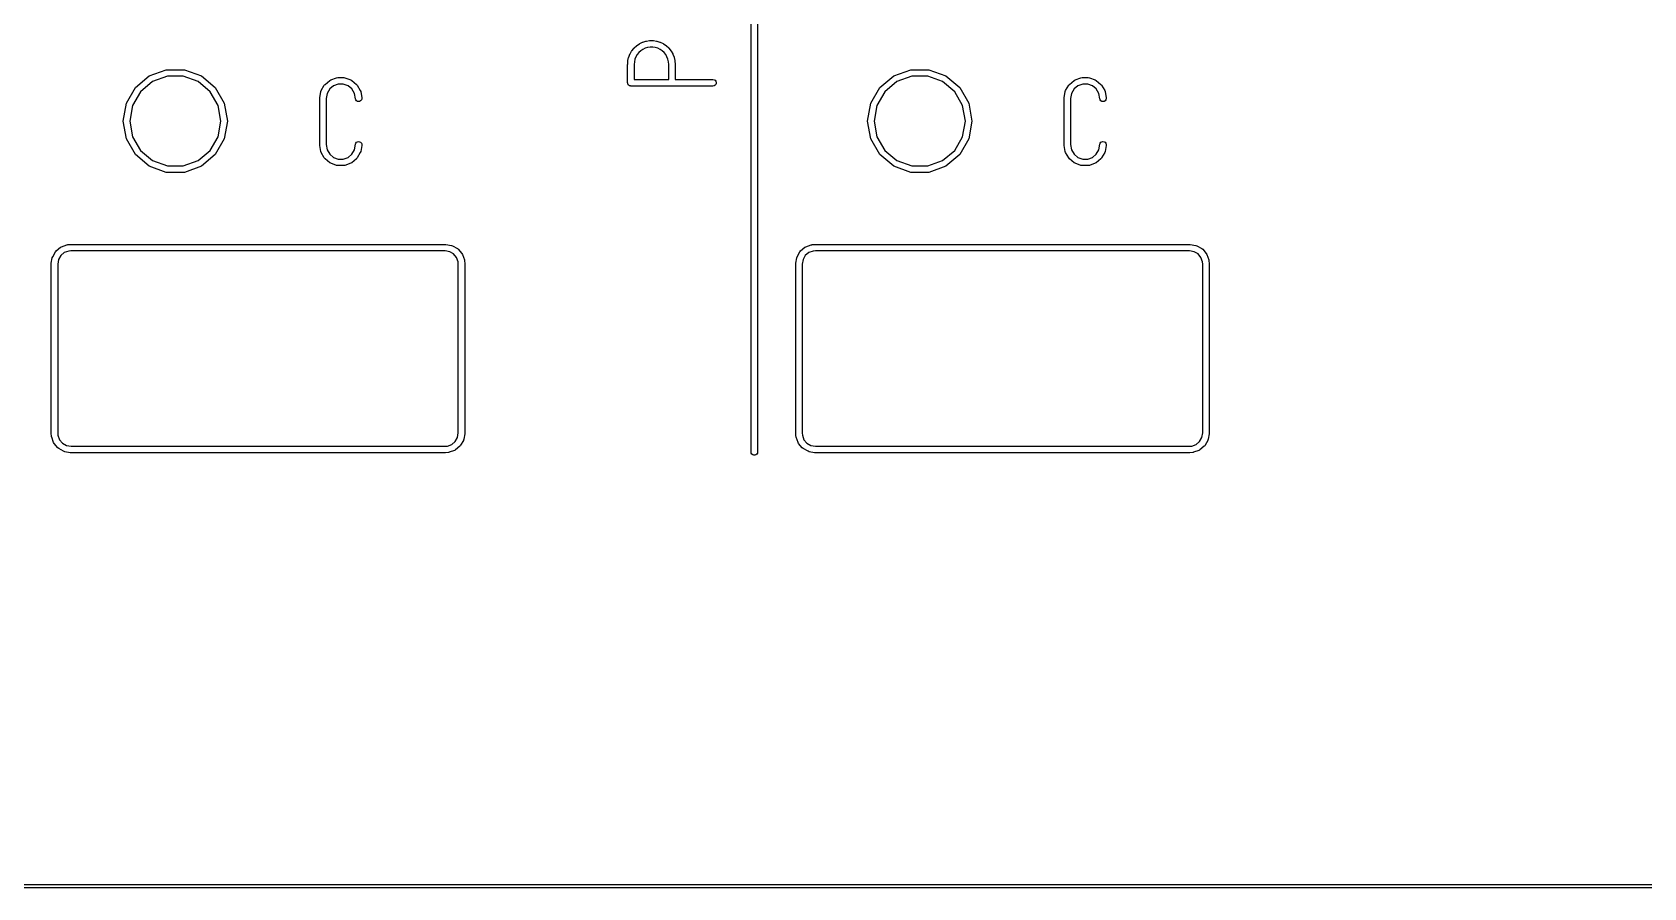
# Model space of a CAD drawing. Extents: x 10 to 493, y -203 to -71.
# Drawn here: x 52.76 to 102.24, y -203.25 to -176.98 of the extents above; entities that cross this region are included whole.
import ezdxf

# ---------------------------------------------------------------- set-up
doc = ezdxf.new("R2010")
doc.units = 0
doc.header["$MEASUREMENT"] = 0
doc.layers.add('BLACK', color=7, linetype='CONTINUOUS')

msp = doc.modelspace()

# ---------------------------------------------------------------- linework, layer by layer
at = {"layer": 'Black'}
for p, q in [((74.83, -189.865), (74.83, -149.861)), ((75.03, -149.861), (75.03, -189.865)), ((71.0749, -177.74), (71.1089, -177.653)), ((71.1089, -177.653), (71.1127, -177.646)), ((71.1127, -177.646), (71.1152, -177.639)), ((71.1152, -177.639), (71.1622, -177.557)), ((71.1622, -177.557), (71.1671, -177.551)), ((71.1671, -177.551), (71.1708, -177.545)), ((71.1708, -177.545), (71.2298, -177.471)), ((71.2298, -177.471), (71.2355, -177.466)), ((71.2355, -177.466), (71.24, -177.46)), ((71.24, -177.46), (71.309, -177.396)), ((71.332, -177.663), (71.2924, -177.732)), ((71.309, -177.396), (71.3154, -177.392)), ((71.3154, -177.392), (71.3208, -177.386)), ((71.3208, -177.386), (71.3988, -177.333)), ((71.3815, -177.601), (71.332, -177.663)), ((71.4395, -177.547), (71.3815, -177.601)), ((71.3988, -177.333), (71.406, -177.33)), ((71.406, -177.33), (71.4124, -177.326)), ((71.4124, -177.326), (71.4974, -177.286)), ((71.5047, -177.503), (71.4395, -177.547)), ((71.4974, -177.286), (71.5041, -177.284)), ((71.5041, -177.284), (71.5103, -177.281)), ((71.5763, -177.469), (71.5047, -177.503)), ((71.5103, -177.281), (71.6003, -177.253)), ((71.6524, -177.446), (71.5763, -177.469)), ((71.6003, -177.253), (71.6079, -177.252)), ((71.6079, -177.252), (71.6151, -177.249)), ((71.6151, -177.249), (71.7081, -177.235)), ((71.7305, -177.434), (71.6524, -177.446)), ((71.7081, -177.235), (71.7156, -177.235)), ((71.7156, -177.235), (71.723, -177.234)), ((71.723, -177.234), (71.817, -177.234)), ((71.8095, -177.434), (71.7305, -177.434)), ((71.8876, -177.446), (71.8095, -177.434)), ((71.817, -177.234), (71.8244, -177.235)), ((71.8244, -177.235), (71.8319, -177.235)), ((71.8319, -177.235), (71.9249, -177.249)), ((71.9637, -177.469), (71.8876, -177.446)), ((71.9249, -177.249), (71.9321, -177.252)), ((71.9321, -177.252), (71.9397, -177.253)), ((71.9397, -177.253), (72.0297, -177.281)), ((72.0353, -177.503), (71.9637, -177.469)), ((72.0297, -177.281), (72.0359, -177.284)), ((72.1005, -177.547), (72.0353, -177.503)), ((72.0359, -177.284), (72.0426, -177.286)), ((72.0426, -177.286), (72.1276, -177.326)), ((72.1585, -177.601), (72.1005, -177.547)), ((72.1276, -177.326), (72.134, -177.33)), ((72.134, -177.33), (72.1412, -177.333)), ((72.1412, -177.333), (72.2192, -177.386)), ((72.208, -177.663), (72.1585, -177.601)), ((72.2476, -177.732), (72.208, -177.663)), ((72.2192, -177.386), (72.2246, -177.392)), ((72.2246, -177.392), (72.231, -177.396)), ((72.231, -177.396), (72.3, -177.46)), ((72.3, -177.46), (72.3045, -177.466)), ((72.3045, -177.466), (72.3102, -177.471)), ((72.3102, -177.471), (72.3692, -177.545)), ((72.3692, -177.545), (72.3729, -177.551)), ((72.3729, -177.551), (72.3778, -177.557)), ((72.3778, -177.557), (72.4248, -177.639)), ((72.4248, -177.639), (72.4273, -177.646)), ((72.4273, -177.646), (72.4311, -177.653)), ((72.4311, -177.653), (72.4651, -177.74)), ((56.35, -178.319), (56.8722, -178.129)), ((56.8722, -178.129), (57.4278, -178.129)), ((57.4278, -178.129), (57.95, -178.319)), ((71.04, -177.962), (71.0407, -177.958)), ((71.04, -178.529), (71.04, -177.962)), ((71.0403, -177.955), (71.0473, -177.861)), ((71.0407, -177.958), (71.0403, -177.955)), ((71.0473, -177.861), (71.0491, -177.853)), ((71.0491, -177.853), (71.0495, -177.846)), ((71.0495, -177.846), (71.0705, -177.754)), ((71.0705, -177.754), (71.0734, -177.747)), ((71.0734, -177.747), (71.0749, -177.74)), ((71.2462, -177.883), (71.24, -177.966)), ((71.24, -177.966), (71.24, -178.429)), ((71.2638, -177.805), (71.2462, -177.883)), ((71.2924, -177.732), (71.2638, -177.805)), ((72.2762, -177.805), (72.2476, -177.732)), ((72.2938, -177.883), (72.2762, -177.805)), ((72.3, -177.966), (72.2938, -177.883)), ((72.3, -178.429), (72.3, -177.966)), ((72.4651, -177.74), (72.4666, -177.747)), ((72.4666, -177.747), (72.4695, -177.754)), ((72.4695, -177.754), (72.4905, -177.846)), ((72.4905, -177.846), (72.4909, -177.853)), ((72.4909, -177.853), (72.4927, -177.861)), ((72.4927, -177.861), (72.4997, -177.955)), ((72.4997, -177.955), (72.4993, -177.958)), ((72.4993, -177.958), (72.5, -177.962)), ((72.5, -177.962), (72.5, -178.429)), ((79.21, -178.319), (79.7322, -178.129)), ((79.7322, -178.129), (80.2878, -178.129)), ((80.2878, -178.129), (80.81, -178.319)), ((55.9243, -178.677), (56.35, -178.319)), ((56.45, -178.493), (56.0775, -178.805)), ((56.9069, -178.326), (56.45, -178.493)), ((57.3931, -178.326), (56.9069, -178.326)), ((57.85, -178.493), (57.3931, -178.326)), ((58.2225, -178.805), (57.85, -178.493)), ((57.95, -178.319), (58.3757, -178.677)), ((61.6303, -178.768), (61.7251, -178.604)), ((61.7251, -178.604), (61.7342, -178.593)), ((61.7342, -178.593), (61.7475, -178.577)), ((61.7475, -178.577), (61.8927, -178.456)), ((62.0078, -178.62), (61.8895, -178.719)), ((61.8927, -178.456), (61.9228, -178.438)), ((61.9228, -178.438), (62.101, -178.373)), ((62.1528, -178.567), (62.0078, -178.62)), ((62.101, -178.373), (62.1352, -178.367)), ((62.1352, -178.367), (62.3248, -178.367)), ((62.3072, -178.567), (62.1528, -178.567)), ((62.4522, -178.62), (62.3072, -178.567)), ((62.3248, -178.367), (62.359, -178.373)), ((62.359, -178.373), (62.5372, -178.438)), ((62.5705, -178.719), (62.4522, -178.62)), ((62.5372, -178.438), (62.5673, -178.456)), ((62.5673, -178.456), (62.7125, -178.577)), ((62.7125, -178.577), (62.7349, -178.604)), ((62.7349, -178.604), (62.8297, -178.768)), ((71.0415, -178.538), (71.04, -178.529)), ((71.0415, -178.546), (71.0415, -178.538)), ((71.0445, -178.555), (71.0415, -178.546)), ((71.046, -178.563), (71.0445, -178.555)), ((71.0504, -178.571), (71.046, -178.563)), ((71.0534, -178.579), (71.0504, -178.571)), ((71.059, -178.586), (71.0534, -178.579)), ((71.0634, -178.593), (71.059, -178.586)), ((71.0701, -178.599), (71.0634, -178.593)), ((71.0757, -178.606), (71.0701, -178.599)), ((71.0833, -178.61), (71.0757, -178.606)), ((71.09, -178.616), (71.0833, -178.61)), ((71.0982, -178.619), (71.09, -178.616)), ((71.1058, -178.623), (71.0982, -178.619)), ((71.1144, -178.624), (71.1058, -178.623)), ((71.1226, -178.627), (71.1144, -178.624)), ((71.1314, -178.627), (71.1226, -178.627)), ((71.14, -178.629), (71.1314, -178.627)), ((73.66, -178.629), (71.14, -178.629)), ((71.24, -178.429), (72.3, -178.429)), ((72.5, -178.429), (73.66, -178.429)), ((73.66, -178.429), (73.6942, -178.435)), ((73.6942, -178.623), (73.66, -178.629)), ((73.6942, -178.435), (73.7243, -178.452)), ((73.7243, -178.606), (73.6942, -178.623)), ((73.7243, -178.452), (73.7466, -178.479)), ((73.7466, -178.579), (73.7243, -178.606)), ((73.7466, -178.479), (73.7585, -178.512)), ((73.7585, -178.546), (73.7466, -178.579)), ((73.7585, -178.512), (73.7585, -178.546)), ((78.7843, -178.677), (79.21, -178.319)), ((79.31, -178.493), (78.9375, -178.805)), ((79.7669, -178.326), (79.31, -178.493)), ((80.2531, -178.326), (79.7669, -178.326)), ((80.71, -178.493), (80.2531, -178.326)), ((81.0825, -178.805), (80.71, -178.493)), ((80.81, -178.319), (81.2357, -178.677)), ((84.4903, -178.768), (84.5851, -178.604)), ((84.5851, -178.604), (84.5942, -178.593)), ((84.5942, -178.593), (84.6075, -178.577)), ((84.6075, -178.577), (84.7527, -178.456)), ((84.8678, -178.62), (84.7495, -178.719)), ((84.7527, -178.456), (84.7828, -178.438)), ((84.7828, -178.438), (84.961, -178.373)), ((85.0128, -178.567), (84.8678, -178.62)), ((84.961, -178.373), (84.9952, -178.367)), ((84.9952, -178.367), (85.1848, -178.367)), ((85.1672, -178.567), (85.0128, -178.567)), ((85.3122, -178.62), (85.1672, -178.567)), ((85.1848, -178.367), (85.219, -178.373)), ((85.219, -178.373), (85.3972, -178.438)), ((85.4305, -178.719), (85.3122, -178.62)), ((85.3972, -178.438), (85.4273, -178.456)), ((85.4273, -178.456), (85.5725, -178.577)), ((85.5725, -178.577), (85.5949, -178.604)), ((85.5949, -178.604), (85.6897, -178.768)), ((55.6465, -179.158), (55.9243, -178.677)), ((56.0775, -178.805), (55.8344, -179.226)), ((58.4656, -179.226), (58.2225, -178.805)), ((58.3757, -178.677), (58.6535, -179.158)), ((61.584, -179.005), (61.5855, -178.996)), ((61.584, -180.433), (61.584, -179.005)), ((61.5855, -178.988), (61.6184, -178.801)), ((61.5855, -178.996), (61.5855, -178.988)), ((61.6184, -178.801), (61.6303, -178.768)), ((61.8123, -178.853), (61.784, -179.014)), ((61.784, -179.014), (61.784, -180.424)), ((61.8895, -178.719), (61.8123, -178.853)), ((62.6477, -178.853), (62.5705, -178.719)), ((62.6775, -179.022), (62.6477, -178.853)), ((62.6894, -179.055), (62.6775, -179.022)), ((62.7117, -179.082), (62.6894, -179.055)), ((62.7418, -179.099), (62.7117, -179.082)), ((62.776, -179.105), (62.7418, -179.099)), ((62.8102, -179.099), (62.776, -179.105)), ((62.8403, -179.082), (62.8102, -179.099)), ((62.8297, -178.768), (62.8416, -178.801)), ((62.8626, -179.055), (62.8403, -179.082)), ((62.8416, -178.801), (62.8745, -178.988)), ((62.8745, -179.022), (62.8626, -179.055)), ((62.8745, -178.988), (62.8745, -179.022)), ((78.5065, -179.158), (78.7843, -178.677)), ((78.9375, -178.805), (78.6944, -179.226)), ((81.3256, -179.226), (81.0825, -178.805)), ((81.2357, -178.677), (81.5135, -179.158)), ((84.444, -179.005), (84.4455, -178.996)), ((84.444, -180.433), (84.444, -179.005)), ((84.4455, -178.988), (84.4784, -178.801)), ((84.4455, -178.996), (84.4455, -178.988)), ((84.4784, -178.801), (84.4903, -178.768)), ((84.6723, -178.853), (84.644, -179.014)), ((84.644, -179.014), (84.644, -180.424)), ((84.7495, -178.719), (84.6723, -178.853)), ((85.5077, -178.853), (85.4305, -178.719)), ((85.5375, -179.022), (85.5077, -178.853)), ((85.5494, -179.055), (85.5375, -179.022)), ((85.5717, -179.082), (85.5494, -179.055)), ((85.6018, -179.099), (85.5717, -179.082)), ((85.636, -179.105), (85.6018, -179.099)), ((85.6702, -179.099), (85.636, -179.105)), ((85.7003, -179.082), (85.6702, -179.099)), ((85.6897, -178.768), (85.7016, -178.801)), ((85.7226, -179.055), (85.7003, -179.082)), ((85.7016, -178.801), (85.7345, -178.988)), ((85.7345, -179.022), (85.7226, -179.055)), ((85.7345, -178.988), (85.7345, -179.022)), ((55.55, -179.705), (55.6465, -179.158)), ((55.8344, -179.226), (55.75, -179.705)), ((58.55, -179.705), (58.4656, -179.226)), ((58.6535, -179.158), (58.75, -179.705)), ((78.41, -179.705), (78.5065, -179.158)), ((78.6944, -179.226), (78.61, -179.705)), ((81.41, -179.705), (81.3256, -179.226)), ((81.5135, -179.158), (81.61, -179.705)), ((55.6465, -180.252), (55.55, -179.705)), ((55.75, -179.705), (55.8344, -180.184)), ((58.4656, -180.184), (58.55, -179.705)), ((58.75, -179.705), (58.6535, -180.252)), ((78.5065, -180.252), (78.41, -179.705)), ((78.61, -179.705), (78.6944, -180.184)), ((81.3256, -180.184), (81.41, -179.705)), ((81.61, -179.705), (81.5135, -180.252)), ((55.9243, -180.733), (55.6465, -180.252)), ((55.8344, -180.184), (56.0775, -180.605)), ((56.0775, -180.605), (56.45, -180.917)), ((57.85, -180.917), (58.2225, -180.605)), ((58.2225, -180.605), (58.4656, -180.184)), ((58.6535, -180.252), (58.3757, -180.733)), ((61.5855, -180.442), (61.584, -180.433)), ((61.5855, -180.45), (61.5855, -180.442)), ((61.6184, -180.637), (61.5855, -180.45)), ((61.784, -180.424), (61.8123, -180.585)), ((61.8123, -180.585), (61.8895, -180.719)), ((62.5705, -180.719), (62.6477, -180.585)), ((62.6477, -180.585), (62.6775, -180.416)), ((62.6775, -180.416), (62.6894, -180.383)), ((62.6894, -180.383), (62.7117, -180.356)), ((62.7117, -180.356), (62.7418, -180.339)), ((62.7418, -180.339), (62.776, -180.333)), ((62.776, -180.333), (62.8102, -180.339)), ((62.8102, -180.339), (62.8403, -180.356)), ((62.8403, -180.356), (62.8626, -180.383)), ((62.8745, -180.45), (62.8416, -180.637)), ((62.8626, -180.383), (62.8745, -180.416)), ((62.8745, -180.416), (62.8745, -180.45)), ((78.7843, -180.733), (78.5065, -180.252)), ((78.6944, -180.184), (78.9375, -180.605)), ((78.9375, -180.605), (79.31, -180.917)), ((80.71, -180.917), (81.0825, -180.605)), ((81.0825, -180.605), (81.3256, -180.184)), ((81.5135, -180.252), (81.2357, -180.733)), ((84.4455, -180.442), (84.444, -180.433)), ((84.4455, -180.45), (84.4455, -180.442)), ((84.4784, -180.637), (84.4455, -180.45)), ((84.644, -180.424), (84.6723, -180.585)), ((84.6723, -180.585), (84.7495, -180.719)), ((85.4305, -180.719), (85.5077, -180.585)), ((85.5077, -180.585), (85.5375, -180.416)), ((85.5375, -180.416), (85.5494, -180.383)), ((85.5494, -180.383), (85.5717, -180.356)), ((85.5717, -180.356), (85.6018, -180.339)), ((85.6018, -180.339), (85.636, -180.333)), ((85.636, -180.333), (85.6702, -180.339)), ((85.6702, -180.339), (85.7003, -180.356)), ((85.7003, -180.356), (85.7226, -180.383)), ((85.7345, -180.45), (85.7016, -180.637)), ((85.7226, -180.383), (85.7345, -180.416)), ((85.7345, -180.416), (85.7345, -180.45)), ((56.35, -181.091), (55.9243, -180.733)), ((56.8722, -181.281), (56.35, -181.091)), ((56.45, -180.917), (56.9069, -181.084)), ((56.9069, -181.084), (57.3931, -181.084)), ((57.3931, -181.084), (57.85, -180.917)), ((57.95, -181.091), (57.4278, -181.281)), ((58.3757, -180.733), (57.95, -181.091)), ((61.6303, -180.67), (61.6184, -180.637)), ((61.7251, -180.834), (61.6303, -180.67)), ((61.7475, -180.861), (61.7251, -180.834)), ((61.8927, -180.982), (61.7475, -180.861)), ((61.8895, -180.719), (62.0078, -180.818)), ((61.9228, -181), (61.8927, -180.982)), ((62.101, -181.065), (61.9228, -181)), ((62.0078, -180.818), (62.1528, -180.871)), ((62.1352, -181.071), (62.101, -181.065)), ((62.3248, -181.071), (62.1352, -181.071)), ((62.1528, -180.871), (62.3072, -180.871)), ((62.3072, -180.871), (62.4522, -180.818)), ((62.359, -181.065), (62.3248, -181.071)), ((62.5372, -181), (62.359, -181.065)), ((62.4522, -180.818), (62.5705, -180.719)), ((62.5673, -180.982), (62.5372, -181)), ((62.7125, -180.861), (62.5673, -180.982)), ((62.7165, -180.856), (62.7125, -180.861)), ((62.7349, -180.834), (62.7165, -180.856)), ((62.8297, -180.67), (62.7349, -180.834)), ((62.8416, -180.637), (62.8297, -180.67)), ((79.21, -181.091), (78.7843, -180.733)), ((79.7322, -181.281), (79.21, -181.091)), ((79.31, -180.917), (79.7669, -181.084)), ((79.7669, -181.084), (80.2531, -181.084)), ((80.2531, -181.084), (80.71, -180.917)), ((80.81, -181.091), (80.2878, -181.281)), ((81.2357, -180.733), (80.81, -181.091)), ((84.4903, -180.67), (84.4784, -180.637)), ((84.5851, -180.834), (84.4903, -180.67)), ((84.6075, -180.861), (84.5851, -180.834)), ((84.7527, -180.982), (84.6075, -180.861)), ((84.7495, -180.719), (84.8678, -180.818)), ((84.7828, -181), (84.7527, -180.982)), ((84.961, -181.065), (84.7828, -181)), ((84.8678, -180.818), (85.0128, -180.871)), ((84.9952, -181.071), (84.961, -181.065)), ((85.1848, -181.071), (84.9952, -181.071)), ((85.0128, -180.871), (85.1672, -180.871)), ((85.1672, -180.871), (85.3122, -180.818)), ((85.219, -181.065), (85.1848, -181.071)), ((85.3972, -181), (85.219, -181.065)), ((85.3122, -180.818), (85.4305, -180.719)), ((85.4273, -180.982), (85.3972, -181)), ((85.5725, -180.861), (85.4273, -180.982)), ((85.5765, -180.856), (85.5725, -180.861)), ((85.5949, -180.834), (85.5765, -180.856)), ((85.6897, -180.67), (85.5949, -180.834)), ((85.7016, -180.637), (85.6897, -180.67)), ((57.4278, -181.281), (56.8722, -181.281)), ((80.2878, -181.281), (79.7322, -181.281)), ((53.4927, -183.692), (53.6257, -183.58)), ((53.6257, -183.58), (53.6558, -183.563)), ((53.6558, -183.563), (53.819, -183.504)), ((53.819, -183.504), (53.8318, -183.501)), ((53.8318, -183.501), (53.8445, -183.498)), ((53.8445, -183.498), (53.9313, -183.49)), ((53.9313, -183.49), (53.9357, -183.491)), ((53.9357, -183.491), (53.94, -183.49)), ((53.94, -183.49), (65.44, -183.49)), ((65.44, -183.49), (65.4486, -183.492)), ((65.4486, -183.492), (65.4574, -183.492)), ((65.4574, -183.492), (65.6284, -183.522)), ((65.6284, -183.522), (65.661, -183.534)), ((65.661, -183.534), (65.8114, -183.62)), ((76.3527, -183.692), (76.4857, -183.58)), ((76.4857, -183.58), (76.5158, -183.563)), ((76.5158, -183.563), (76.679, -183.504)), ((76.679, -183.504), (76.6918, -183.501)), ((76.6918, -183.501), (76.7045, -183.498)), ((76.7045, -183.498), (76.7913, -183.49)), ((76.7913, -183.49), (76.7957, -183.491)), ((76.7957, -183.491), (76.8, -183.49)), ((76.8, -183.49), (88.3, -183.49)), ((88.3, -183.49), (88.3086, -183.492)), ((88.3086, -183.492), (88.3174, -183.492)), ((88.3174, -183.492), (88.4884, -183.522)), ((88.4884, -183.522), (88.521, -183.534)), ((88.521, -183.534), (88.6714, -183.62)), ((53.34, -184.09), (53.3415, -184.081)), ((53.34, -189.29), (53.34, -184.09)), ((53.3415, -184.073), (53.3717, -183.902)), ((53.3415, -184.081), (53.3415, -184.073)), ((53.3717, -183.902), (53.3836, -183.869)), ((53.3836, -183.869), (53.4704, -183.719)), ((53.4704, -183.719), (53.4927, -183.692)), ((53.5656, -183.954), (53.54, -184.099)), ((53.6348, -183.834), (53.5656, -183.954)), ((53.7408, -183.745), (53.6348, -183.834)), ((53.875, -183.696), (53.7408, -183.745)), ((53.9444, -183.69), (53.875, -183.696)), ((65.4312, -183.69), (53.9444, -183.69)), ((65.5763, -183.716), (65.4312, -183.69)), ((65.6961, -183.785), (65.5763, -183.716)), ((65.7851, -183.891), (65.6961, -183.785)), ((65.8339, -184.025), (65.7851, -183.891)), ((65.8114, -183.62), (65.838, -183.643)), ((65.84, -184.094), (65.8339, -184.025)), ((65.838, -183.643), (65.9496, -183.776)), ((65.84, -189.281), (65.84, -184.094)), ((65.9496, -183.776), (65.967, -183.806)), ((65.967, -183.806), (66.0264, -183.969)), ((66.0264, -183.969), (66.0286, -183.982)), ((66.0286, -183.982), (66.032, -183.994)), ((66.032, -183.994), (66.0396, -184.081)), ((66.0396, -184.081), (66.0392, -184.086)), ((66.0392, -184.086), (66.04, -184.09)), ((66.04, -184.09), (66.04, -189.29)), ((76.2, -184.09), (76.2015, -184.081)), ((76.2, -189.29), (76.2, -184.09)), ((76.2015, -184.073), (76.2317, -183.902)), ((76.2015, -184.081), (76.2015, -184.073)), ((76.2317, -183.902), (76.2436, -183.869)), ((76.2436, -183.869), (76.3304, -183.719)), ((76.3304, -183.719), (76.3527, -183.692)), ((76.4256, -183.954), (76.4, -184.099)), ((76.4948, -183.834), (76.4256, -183.954)), ((76.6008, -183.745), (76.4948, -183.834)), ((76.735, -183.696), (76.6008, -183.745)), ((76.8044, -183.69), (76.735, -183.696)), ((88.2912, -183.69), (76.8044, -183.69)), ((88.4363, -183.716), (88.2912, -183.69)), ((88.5561, -183.785), (88.4363, -183.716)), ((88.6451, -183.891), (88.5561, -183.785)), ((88.6939, -184.025), (88.6451, -183.891)), ((88.6714, -183.62), (88.698, -183.643)), ((88.7, -184.094), (88.6939, -184.025)), ((88.698, -183.643), (88.8096, -183.776)), ((88.7, -189.281), (88.7, -184.094)), ((88.8096, -183.776), (88.827, -183.806)), ((88.827, -183.806), (88.8864, -183.969)), ((88.8864, -183.969), (88.8886, -183.982)), ((88.8886, -183.982), (88.892, -183.994)), ((88.892, -183.994), (88.8996, -184.081)), ((88.8996, -184.081), (88.8992, -184.086)), ((88.8992, -184.086), (88.9, -184.09)), ((88.9, -184.09), (88.9, -189.29)), ((53.54, -184.099), (53.54, -189.286)), ((76.4, -184.099), (76.4, -189.286)), ((53.3408, -189.294), (53.34, -189.29)), ((53.3404, -189.299), (53.3408, -189.294)), ((53.348, -189.386), (53.3404, -189.299)), ((53.3514, -189.398), (53.348, -189.386)), ((53.3536, -189.411), (53.3514, -189.398)), ((53.413, -189.574), (53.3536, -189.411)), ((53.54, -189.286), (53.5461, -189.355)), ((53.5461, -189.355), (53.5949, -189.489)), ((53.5949, -189.489), (53.6839, -189.595)), ((65.7452, -189.546), (65.8144, -189.426)), ((65.8144, -189.426), (65.84, -189.281)), ((65.9964, -189.511), (65.9096, -189.661)), ((65.9983, -189.506), (65.9964, -189.511)), ((66.0083, -189.478), (65.9983, -189.506)), ((66.0385, -189.307), (66.0083, -189.478)), ((66.04, -189.29), (66.0385, -189.299)), ((66.0385, -189.299), (66.0385, -189.307)), ((76.2008, -189.294), (76.2, -189.29)), ((76.2004, -189.299), (76.2008, -189.294)), ((76.208, -189.386), (76.2004, -189.299)), ((76.2114, -189.398), (76.208, -189.386)), ((76.2136, -189.411), (76.2114, -189.398)), ((76.273, -189.574), (76.2136, -189.411)), ((76.4, -189.286), (76.4061, -189.355)), ((76.4061, -189.355), (76.4549, -189.489)), ((76.4549, -189.489), (76.5439, -189.595)), ((88.6052, -189.546), (88.6744, -189.426)), ((88.6744, -189.426), (88.7, -189.281)), ((88.8564, -189.511), (88.7696, -189.661)), ((88.8583, -189.506), (88.8564, -189.511)), ((88.8683, -189.478), (88.8583, -189.506)), ((88.8985, -189.307), (88.8683, -189.478)), ((88.9, -189.29), (88.8985, -189.299)), ((88.8985, -189.299), (88.8985, -189.307)), ((53.4304, -189.604), (53.413, -189.574)), ((53.542, -189.737), (53.4304, -189.604)), ((53.5686, -189.76), (53.542, -189.737)), ((53.719, -189.846), (53.5686, -189.76)), ((53.6839, -189.595), (53.8037, -189.664)), ((53.7516, -189.858), (53.719, -189.846)), ((53.9226, -189.888), (53.7516, -189.858)), ((53.8037, -189.664), (53.9487, -189.69)), ((53.9314, -189.888), (53.9226, -189.888)), ((53.94, -189.89), (53.9314, -189.888)), ((65.44, -189.89), (53.94, -189.89)), ((53.9487, -189.69), (65.4356, -189.69)), ((65.4356, -189.69), (65.505, -189.684)), ((65.4443, -189.889), (65.44, -189.89)), ((65.4487, -189.89), (65.4443, -189.889)), ((65.5355, -189.882), (65.4487, -189.89)), ((65.505, -189.684), (65.6392, -189.635)), ((65.5482, -189.879), (65.5355, -189.882)), ((65.561, -189.876), (65.5482, -189.879)), ((65.7242, -189.817), (65.561, -189.876)), ((65.6392, -189.635), (65.7452, -189.546)), ((65.7409, -189.807), (65.7242, -189.817)), ((65.7543, -189.8), (65.7409, -189.807)), ((65.8873, -189.688), (65.7543, -189.8)), ((65.8997, -189.673), (65.8873, -189.688)), ((65.9096, -189.661), (65.8997, -189.673)), ((74.836, -189.899), (74.83, -189.865)), ((74.8534, -189.929), (74.836, -189.899)), ((74.88, -189.952), (74.8534, -189.929)), ((74.9126, -189.963), (74.88, -189.952)), ((74.9474, -189.963), (74.9126, -189.963)), ((74.98, -189.952), (74.9474, -189.963)), ((75.0066, -189.929), (74.98, -189.952)), ((75.024, -189.899), (75.0066, -189.929)), ((75.03, -189.865), (75.024, -189.899)), ((76.2904, -189.604), (76.273, -189.574)), ((76.402, -189.737), (76.2904, -189.604)), ((76.4286, -189.76), (76.402, -189.737)), ((76.579, -189.846), (76.4286, -189.76)), ((76.5439, -189.595), (76.6637, -189.664)), ((76.6116, -189.858), (76.579, -189.846)), ((76.7826, -189.888), (76.6116, -189.858)), ((76.6637, -189.664), (76.8088, -189.69)), ((76.7914, -189.888), (76.7826, -189.888)), ((76.8, -189.89), (76.7914, -189.888)), ((88.3, -189.89), (76.8, -189.89)), ((76.8088, -189.69), (88.2956, -189.69)), ((88.2956, -189.69), (88.365, -189.684)), ((88.3043, -189.889), (88.3, -189.89)), ((88.3087, -189.89), (88.3043, -189.889)), ((88.3955, -189.882), (88.3087, -189.89)), ((88.365, -189.684), (88.4992, -189.635)), ((88.4082, -189.879), (88.3955, -189.882)), ((88.421, -189.876), (88.4082, -189.879)), ((88.5842, -189.817), (88.421, -189.876)), ((88.4992, -189.635), (88.6052, -189.546)), ((88.6009, -189.807), (88.5842, -189.817)), ((88.6143, -189.8), (88.6009, -189.807)), ((88.7473, -189.688), (88.6143, -189.8)), ((88.7597, -189.673), (88.7473, -189.688)), ((88.7696, -189.661), (88.7597, -189.673)), ((492.76, -203.25), (10.16, -203.25)), ((10.21, -203.15), (492.71, -203.15))]:
    msp.add_line(p, q, dxfattribs=at)

doc.saveas('drawing.dxf')
